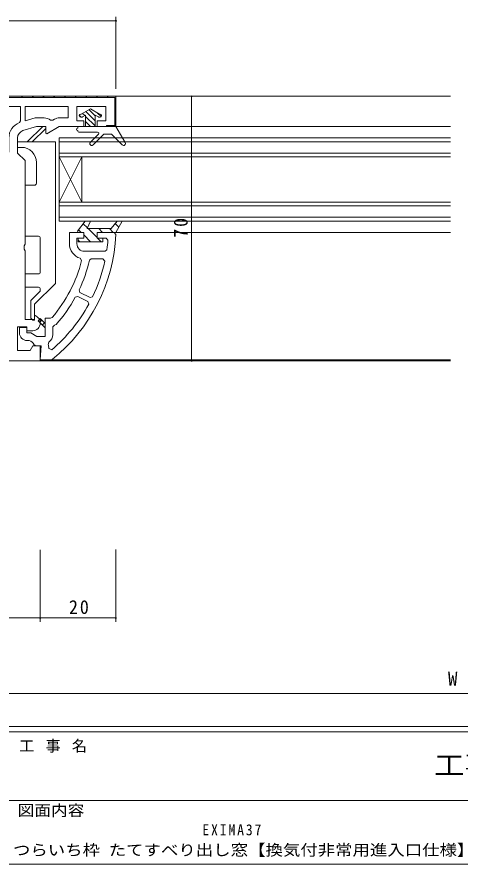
# Model space of a CAD drawing. Units: millimetres on the paper. Extents: x -420 to 373, y -297 to 267.
# Drawn here: x -29.3 to 87.8, y -297 to -72.9 of the extents above; entities that cross this region are included whole.
import ezdxf
from ezdxf.enums import TextEntityAlignment as Align

# ---------------------------------------------------------------- set-up
doc = ezdxf.new("R2010")
doc.units = ezdxf.units.MM
for name, color, linetype, lineweight in [('0-1_YKK_ZWAK', 7, 'Continuous', 9), ('0-3_YKK_12', 2, 'Continuous', 9), ('0-4_YKK_D', 6, 'Continuous', 9), ('0-6_YKK_13', 4, 'Continuous', 9), ('0-7_YKK_11', 7, 'Continuous', 9)]:
    doc.layers.add(name, color=color, linetype=linetype, lineweight=lineweight)
doc.layers.add('0-2_USER1', color=3, linetype='Continuous')
doc.styles.add('ＭＳ ゴシック', font='')
doc.styles.get('ＭＳ ゴシック').set_extended_font_data('MS Gothic')

msp = doc.modelspace()

# ---------------------------------------------------------------- linework, layer by layer
at = {"layer": '0-1_YKK_ZWAK'}
for p, q in [((352.3, -260.6), (-417.7, -260.6)), ((314.5, -262), (-417.7, -262)), ((-31.3, -280.199), (97.5, -280.199)), ((-417.7, -297), (314.5, -297))]:
    msp.add_line(p, q, dxfattribs=at)
at = {"layer": '0-3_YKK_12'}
for p, q in [((85.295, -93.9), (-108.594, -93.9)), ((85.295, -101.9), (-3.619, -101.9)), ((85.295, -104.9), (-18.119, -104.9)), ((-18.119, -109.9), (-18.119, -104.9)), ((85.295, -105.9), (-18.119, -105.9)), ((85.295, -108.9), (-18.119, -108.9)), ((85.295, -109.9), (-18.119, -109.9)), ((-18.119, -121.9), (-18.119, -109.9)), ((-18.119, -121.9), (-12.119, -109.9)), ((-18.119, -109.9), (-12.119, -121.9)), ((-12.119, -121.9), (-12.119, -109.9)), ((85.295, -121.9), (-18.119, -121.9)), ((-18.119, -126.9), (-18.119, -121.9)), ((85.295, -122.9), (-18.119, -122.9)), ((85.295, -125.9), (-18.119, -125.9)), ((85.295, -126.9), (-18.119, -126.9)), ((85.295, -129.9), (-3.621, -129.9)), ((85.295, -163.9), (-63.619, -163.9)), ((85.295, -163.6), (-20.296, -163.6))]:
    msp.add_line(p, q, dxfattribs=at)
at = {"layer": '0-4_YKK_D'}
for p, q in [((-93.119, -73.9), (-3.119, -73.9)), ((-3.119, -91.899), (-3.119, -72.9)), ((16.881, -93.9), (16.881, -163.9)), ((-23.119, -213.897), (-23.119, -232.897)), ((-23.119, -213.897), (-23.119, -232.897)), ((-3.122, -213.788), (-3.122, -232.897)), ((-54.119, -231.897), (-23.119, -231.897)), ((-3.122, -231.897), (-23.119, -231.897)), ((-56.119, -251.897), (229.881, -251.897))]:
    msp.add_line(p, q, dxfattribs=at)
for centre, start, end in [((-3.119, -73.9), 0, 180), ((-3.119, -73.9), 180, 0), ((16.881, -93.9), 90, 270), ((16.881, -93.9), 270, 90), ((16.881, -163.9), 90, 270), ((16.881, -163.9), 270, 90), ((-23.119, -231.897), 0, 180), ((-23.119, -231.897), 0, 180), ((-23.119, -231.897), 180, 0), ((-23.119, -231.897), 180, 0), ((-3.122, -231.897), 0, 180), ((-3.122, -231.897), 180, 0)]:
    msp.add_arc(centre, 0.106, start, end, dxfattribs=at)
at = {"layer": '0-6_YKK_13'}
for p, q in [((-12.419, -98.6), (-12.294, -98.6)), ((-9.869, -97.2), (-12.294, -98.6)), ((-11.952, -98.402), (-11.366, -98.988)), ((-11.098, -97.909), (-8.619, -100.388)), ((-10.244, -97.416), (-8.619, -99.041)), ((-9.869, -97.2), (-7.444, -98.6)), ((-8.081, -98.232), (-7.033, -99.279)), ((-7.444, -98.6), (-7.319, -98.6)), ((-12.805, -98.896), (-12.301, -99.4)), ((-12.419, -99.4), (-12.187, -99.4)), ((-11.119, -98.845), (-11.987, -99.346)), ((-11.119, -98.845), (-11.119, -101.9)), ((-11.119, -99.235), (-8.619, -101.735)), ((-11.119, -100.582), (-9.801, -101.9)), ((-8.619, -98.845), (-7.751, -99.346)), ((-8.619, -98.845), (-8.619, -101.9)), ((-7.551, -99.4), (-7.319, -99.4)), ((-26.597, -105.9), (-22.419, -101.9)), ((-21.619, -102.4), (-25.282, -105.9)), ((-22.419, -101.9), (-21.619, -101.9)), ((-21.619, -101.9), (-21.619, -102.4)), ((-13.219, -101.9), (-13.219, -102.3)), ((-13.219, -101.9), (-3.119, -101.9)), ((-13.219, -102.9), (-13.219, -103.1)), ((-0.685, -106.151), (-3.119, -101.9)), ((-12.919, -103.4), (-7.958, -103.4)), ((-9.88, -106.046), (-7.746, -103.912)), ((-6.319, -103.9), (-9.173, -106.753)), ((-6.319, -103.9), (-4.319, -103.9)), ((-4.319, -103.9), (-1.473, -106.753)), ((-29.119, -105.9), (-29.119, -107.4)), ((-19.119, -105.9), (-29.119, -105.9)), ((-29.119, -107.4), (-28.119, -107.4)), ((-19.119, -143.4), (-19.119, -105.9)), ((-24.119, -111.4), (-24.119, -116.9)), ((-23.119, -131.4), (-23.119, -140.4)), ((-24.619, -148.9), (-19.119, -143.4)), ((-23.266, -145.567), (-25.619, -147.92)), ((-23.119, -144.9), (-23.119, -145.213))]:
    msp.add_line(p, q, dxfattribs=at)
for points in [[(-24.619, -117.4), (-27.119, -117.4), (-27.119, -130.9), (-23.619, -130.9)], [(-23.619, -140.9), (-27.119, -140.9), (-27.119, -144.4), (-23.619, -144.4)], [(-25.619, -147.92), (-25.619, -152.6), (-25.119, -153.1), (-24.619, -153.1), (-24.619, -148.9)]]:
    msp.add_lwpolyline(points, dxfattribs=at)
for centre, radius, start, end in [((-12.419, -99), 0.4, 90, 270), ((-7.319, -99), 0.4, 270, 90), ((-12.187, -99), 0.4, 270, 300), ((-7.551, -99), 0.4, 239.99998, 270), ((-13.219, -102.6), 0.3, 90, 270), ((-12.919, -103.1), 0.3, 180, 270), ((-7.958, -103.7), 0.3, 315.00002, 90), ((-28.119, -111.4), 4, 0, 90), ((-9.526, -106.4), 0.5, 134.99983, 315), ((-1.119, -106.4), 0.5, 224.92854, 29.79002), ((-24.619, -116.9), 0.5, 270, 0), ((-23.619, -131.4), 0.5, 0, 90), ((-23.619, -140.4), 0.5, 270, 0), ((-23.619, -144.9), 0.5, 0, 90), ((-23.619, -145.213), 0.5, 315, 0)]:
    msp.add_arc(centre, radius, start, end, dxfattribs=at)
at = {"layer": '0-7_YKK_11'}
for p, q in [((-28.065, -93.9), (-27.765, -94.2)), ((-25.237, -93.9), (-24.937, -94.2)), ((-22.408, -93.9), (-22.108, -94.2)), ((-19.58, -93.9), (-19.28, -94.2)), ((-16.752, -93.9), (-16.452, -94.2)), ((-13.923, -93.9), (-13.623, -94.2)), ((-11.095, -93.9), (-10.795, -94.2)), ((-8.266, -93.9), (-7.966, -94.2)), ((-5.438, -93.9), (-5.138, -94.2)), ((-3.419, -95.918), (-3.119, -96.218)), ((-28.319, -96.6), (-68.819, -96.6)), ((-27.119, -96.6), (-15.719, -96.6)), ((-3.419, -98.747), (-3.119, -99.047)), ((-3.466, -101.528), (-3.254, -101.741)), ((-11.777, -127.602), (-10.668, -128.711)), ((-3.311, -127.582), (-2.361, -128.532)), ((-12.999, -129.208), (-12.307, -129.9)), ((-10.479, -128.9), (-8.108, -131.27)), ((-7.65, -128.9), (-6.651, -129.9)), ((-4.822, -128.9), (-3.822, -129.9)), ((-13.121, -131.914), (-12.636, -132.4)), ((-11.621, -130.586), (-9.807, -132.4)), ((-7.992, -131.387), (-6.979, -132.4)), ((-6.008, -134.9), (-11.421, -134.9)), ((-6.008, -134.9), (-11.421, -134.9)), ((-5.513, -134.471), (-6.008, -134.9)), ((-12.533, -136.742), (-12.187, -137.344)), ((-10.114, -137.285), (-9.628, -136.9)), ((-9.628, -136.9), (-6.551, -136.9)), ((-10.517, -148.205), (-13.191, -146.842)), ((-10.304, -148.889), (-10.517, -148.205)), ((-23.285, -153.701), (-22.72, -153.135)), ((-22.578, -154.408), (-22.013, -153.842)), ((-21.871, -155.115), (-21.821, -155.065)), ((-20.871, -158.936), (-21.049, -159.519)), ((-20.893, -160.554), (-20.069, -160.964))]:
    msp.add_line(p, q, dxfattribs=at)
for points in [[(-3.119, -93.9), (-93.119, -93.9), (-93.119, -107.9)], [(-27.694, -102.972), (-24.119, -101.9), (-21.619, -101.9), (-21.619, -103.658), (-21.392, -103.789), (-18.119, -101.9), (-11.619, -101.9), (-11.619, -100.4), (-13.419, -100.4), (-13.419, -96.6), (-5.819, -96.6), (-5.819, -100.4), (-8.119, -100.4), (-8.119, -101.9), (-3.119, -101.9), (-3.119, -93.9), (-93.119, -93.9), (-93.119, -107.9)], [(-93.119, -93.9), (-93.119, -107.9), (-90.619, -107.9), (-90.619, -107.6), (-92.819, -107.6), (-92.819, -94.2), (-3.419, -94.2), (-3.419, -101.6), (-5.619, -101.6), (-5.619, -101.9), (-3.119, -101.9), (-3.119, -93.9)], [(-28.319, -96.6), (-68.819, -96.6), (-68.819, -108.7), (-31.419, -108.7), (-31.419, -104.888)], [(-28.642, -100.866), (-28.319, -100.399), (-28.319, -96.6)], [(-27.119, -96.6), (-15.719, -96.6), (-15.719, -99.6), (-17.985, -99.6)], [(-22.119, -99.6), (-24.457, -99.6), (-27.119, -100.398), (-27.119, -96.6)], [(-19.385, -99.975), (-19.835, -100.234), (-20.393, -100.195)], [(-23.119, -153.9), (-23.119, -152.9), (-24.374, -151.878), (-24.619, -151.995), (-24.619, -152.9), (-27.119, -152.9), (-27.119, -134.766), (-27.369, -134.333), (-27.369, -133.467), (-27.119, -133.034), (-27.119, -110.9), (-29.119, -108.9), (-29.119, -104.888)], [(-13.421, -132.9), (-13.421, -131.4), (-11.621, -131.4), (-11.621, -129.9), (-15.421, -129.9), (-15.421, -132.9)], [(-3.122, -130.423), (-3.621, -129.9), (-8.121, -129.9), (-8.121, -131.4), (-5.723, -131.4), (-5.225, -131.942)], [(-9.628, -136.9), (-6.551, -136.9), (-6.063, -137.506)], [(-9.291, -146.907), (-9.969, -147.137), (-12.643, -145.774), (-12.868, -145.114)], [(-10.517, -148.205), (-13.191, -146.842), (-13.856, -147.048)], [(-19.991, -152.425), (-20.371, -152.6), (-21.821, -152.6), (-21.821, -157.4), (-24.062, -157.4), (-25.621, -156.5), (-26.621, -156.5), (-26.621, -155.1), (-28.621, -155.1), (-28.621, -156.5)], [(-18.921, -154.24), (-19.308, -154.408), (-19.821, -154.907), (-19.821, -156.9)], [(-54.119, -163.9), (-23.119, -163.9), (-23.119, -159.9), (-25.119, -159.9), (-25.812, -161.1), (-29.119, -161.1), (-29.119, -154.9), (-26.619, -154.9), (-26.619, -155.9), (-25.119, -155.9)], [(-26.621, -158.5), (-26.178, -158.5), (-26.057, -158.515)], [(-24.729, -159.611), (-24.276, -159.9), (-22.843, -159.9), (-23.167, -163.6), (-20.296, -163.6), (-19.984, -163.49)]]:
    msp.add_lwpolyline(points, dxfattribs=at)
for points in [[(-10.756, -128.9), (-4.34, -128.9), (-2.778, -126.9), (-1.453, -126.9), (-3.121, -129.9), (-8.121, -129.9), (-8.121, -131.4), (-6.621, -131.4), (-6.621, -132.4), (-13.121, -132.4), (-13.121, -131.4), (-11.621, -131.4), (-11.621, -129.9), (-13.103, -129.9), (-13.275, -129.57), (-11.242, -126.9), (-9.825, -126.9)], [(-21.821, -155.165), (-23.704, -153.282), (-23.138, -152.717), (-21.821, -154.034)]]:
    msp.add_lwpolyline(points, close=True, dxfattribs=at)
for centre, radius, start, end in [((-22.119, -102.4), 2.8, 51.94031, 90), ((-17.985, -102.4), 2.8, 89.99998, 120), ((-27.119, -104.888), 4.3, 110.74236, 180.00002), ((-27.119, -104.888), 2, 106.69922, 180), ((-48.073, -128.334), 45, 308.62424, 357.33907), ((-48.073, -128.334), 43, 351.7943, 355.187), ((-11.421, -132.9), 4, 179.99998, 253.86119), ((-11.421, -132.9), 2, 180, 269.99998), ((-48.073, -128.334), 37, 319.37383, 345.90544), ((-48.073, -128.334), 39, 334.5159, 346.73137), ((-48.073, -128.334), 43, 334.40886, 347.68326), ((-48.073, -128.334), 39, 318.37411, 331.32433), ((-48.073, -128.334), 43, 310.63693, 331.44263), ((-25.119, -153.9), 2, 270, 359.99998), ((-26.621, -156.5), 2, 180, 269.99998), ((-26.542, -160.455), 2, 24.96335, 75.9453), ((-22.321, -156.9), 2.5, 305.45689, 0.00002), ((-23.389, -160.4), 2.5, 356.45901, 20.6167)]:
    msp.add_arc(centre, radius, start, end, dxfattribs=at)

# ---------------------------------------------------------------- texts
at = {"layer": '0-1_YKK_ZWAK', "color": 2, "style": 'ＭＳ ゴシック', "width": 1.15}
msp.add_text('工事', height=5.132, dxfattribs=at).set_placement((80.931, -274.956), align=Align.BOTTOM_LEFT)
at = {"layer": '0-1_YKK_ZWAK', "style": 'ＭＳ ゴシック', "width": 1.1}
msp.add_text('図面内容', height=2.933, dxfattribs=at).set_placement((-29.083, -285.148), align=Align.BOTTOM_LEFT)
at = {"layer": '0-1_YKK_ZWAK', "insert": (-28.688, -267.533), "char_height": 2.933, "attachment_point": 7, "style": 'ＭＳ ゴシック'}
msp.add_mtext('\\T1.16;工\\~事\\~名', dxfattribs=at)
at = {"layer": '0-2_USER1', "color": 7, "style": 'ＭＳ ゴシック', "width": 1.15}
msp.add_text('つらいち枠 たてすべり出し窓【換気付非常用進入口仕様】／28mm溝幅 ', height=2.933, dxfattribs=at).set_placement((-30.323, -295.625), align=Align.BOTTOM_LEFT)
at = {"layer": '0-2_USER1', "color": 7, "insert": (19.717, -289.449), "char_height": 2.933, "attachment_point": 7, "style": 'ＭＳ ゴシック'}
msp.add_mtext('\\T1.28;\\W0.9;EXIMA37\\~', dxfattribs=at)
at = {"layer": '0-4_YKK_D', "color": 3, "style": 'ＭＳ ゴシック'}
msp.add_text('W', height=3.666, dxfattribs=at).set_placement((84.612, -250.897), align=Align.BOTTOM_LEFT)
at = {"layer": '0-4_YKK_D', "color": 3, "insert": (15.881, -131.3), "char_height": 3.666, "attachment_point": 7, "rotation": 90, "style": 'ＭＳ ゴシック'}
msp.add_mtext('\\T1.21;\\W0.95;70', dxfattribs=at)
at = {"layer": '0-4_YKK_D', "color": 3, "insert": (-15.52, -230.897), "char_height": 3.666, "attachment_point": 7, "style": 'ＭＳ ゴシック'}
msp.add_mtext('\\T1.21;\\W0.95;20', dxfattribs=at)

doc.saveas('drawing.dxf')
